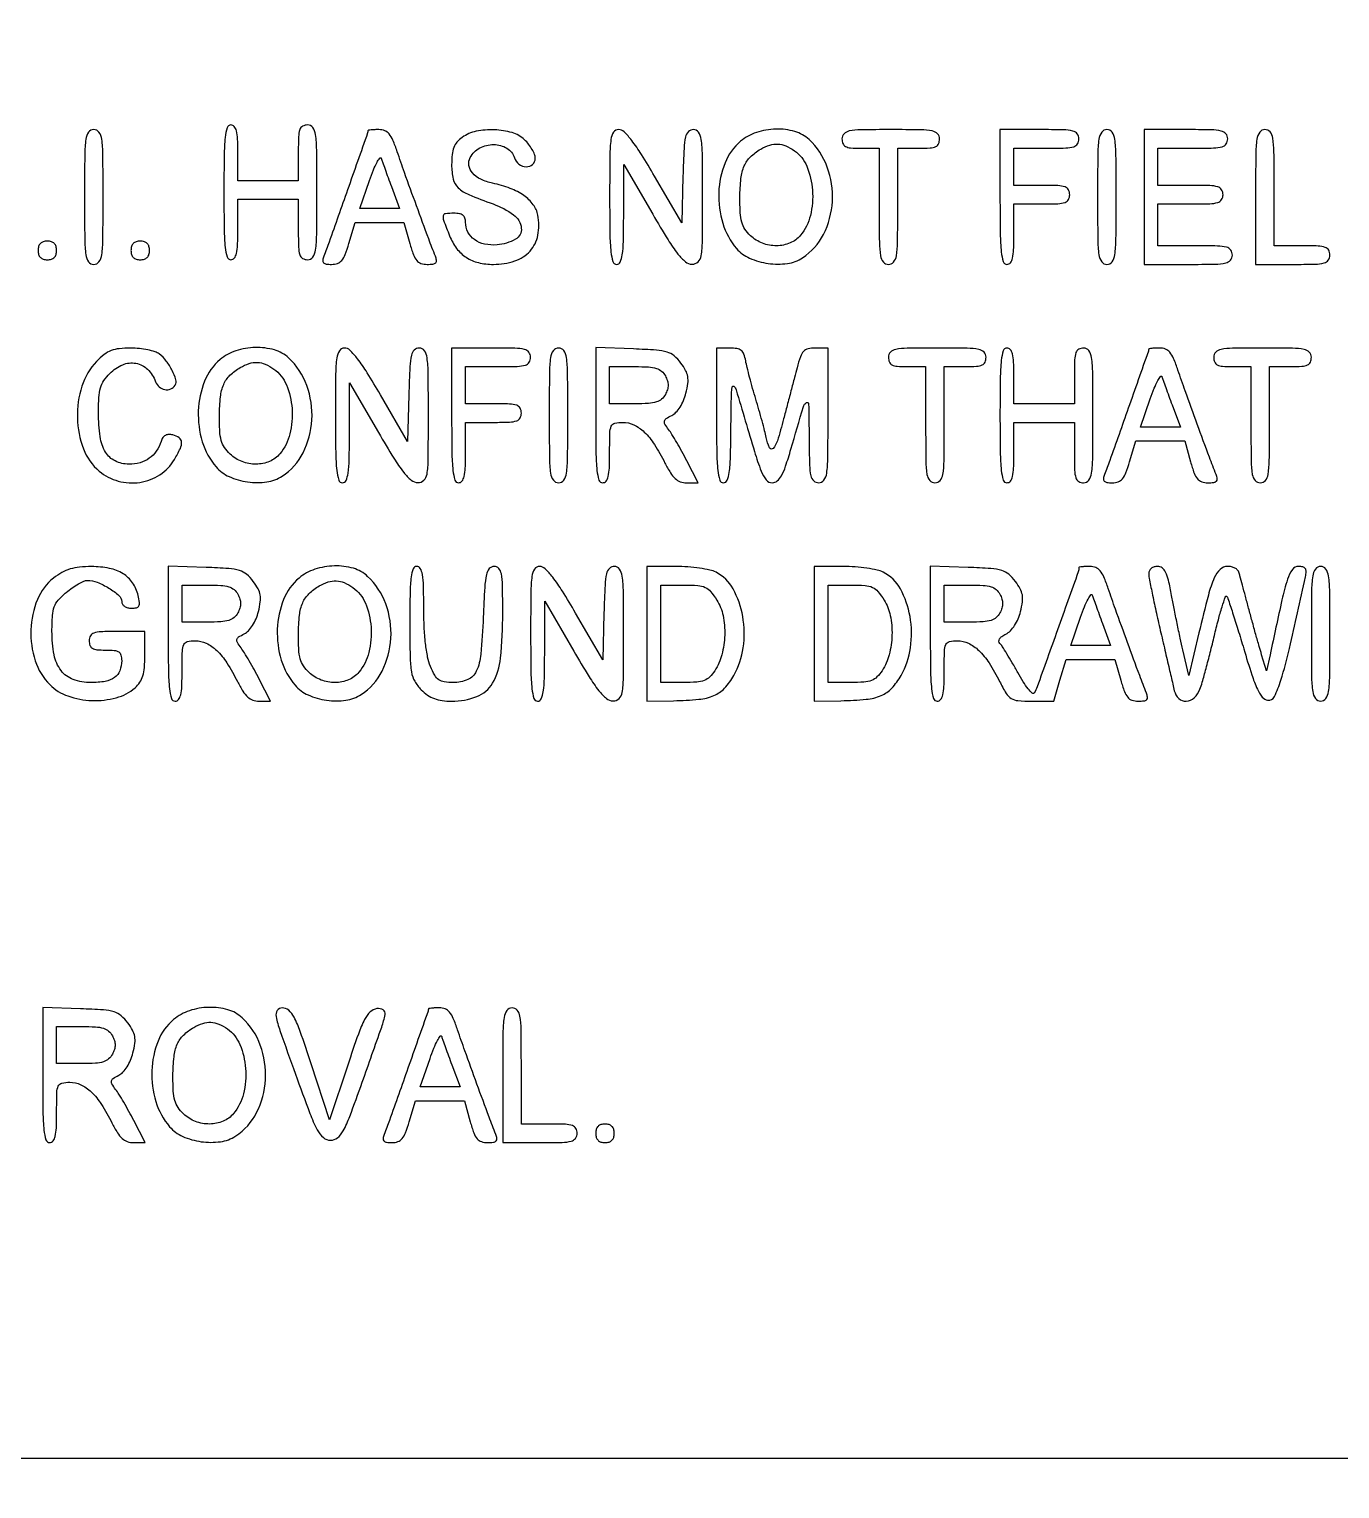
# Model space of a CAD drawing. Extents: x 0 to 1066, y 0 to 761.
# Drawn here: x 914.62 to 938.48, y 228.46 to 255.04 of the extents above; entities that cross this region are included whole.
import ezdxf

# ---------------------------------------------------------------- set-up
doc = ezdxf.new("R2010")
doc.units = 0
doc.header["$MEASUREMENT"] = 0

msp = doc.modelspace()

# ---------------------------------------------------------------- linework, layer by layer
for points in [[(409.06215, 749.15415), (40.8618, 749.132981), (40.8618, 380.65769), (40.8618, 12.1824), (501.2973, 12.1824), (961.7328, 12.1824), (961.7328, 380.646631), (961.7328, 749.110861), (961.41555, 749.1633, 0.040886), (961.153339, 749.184871, 0.000002), (934.190609, 749.194398, 0.000089), (904.448031, 749.199508, 0.000054), (869.1804, 749.195529, -0.000029), (813.61687, 749.186499, -0.000004), (696.10453, 749.175037, -0.000004), (556.774728, 749.163736, -0.000004)], [(918.1638, 252.0657, 0.003213), (918.168128, 251.392179, 0.022561), (918.187138, 251.0646, 0.049302), (918.223053, 250.888877, 0.328801), (918.2907, 250.839, 0.232029), (918.352437, 250.86928, 0.108427), (918.391569, 250.9518, 0.047315), (918.412301, 251.107657, 0.00942), (918.4176, 251.3889), (918.4176, 251.9388), (918.9675, 251.9388), (919.5174, 251.9388), (919.5174, 251.3889, 0.007414), (919.522171, 251.06712, 0.067313), (919.545058, 250.928887, 0.186514), (919.596413, 250.863704, 0.134481), (919.6866, 250.839, 0.240299), (919.780922, 250.887109, 0.123223), (919.831733, 251.013487, 0.031956), (919.852211, 251.292838, 0.002322), (919.8558, 252.0657, 0.002322), (919.852211, 252.838562, 0.031956), (919.831733, 253.117912, 0.123223), (919.780922, 253.244291, 0.240299), (919.6866, 253.2924, 0.12648), (919.596868, 253.269332, 0.188641), (919.5456, 253.2078, 0.072107), (919.522367, 253.078498, 0.008455), (919.5174, 252.7848), (919.5174, 252.2772), (918.9675, 252.2772), (918.4176, 252.2772), (918.4176, 252.7848, 0.010614), (918.412147, 253.041641, 0.050675), (918.391163, 253.18665, 0.113455), (918.351868, 253.26383, 0.222027), (918.2907, 253.2924, 0.328801), (918.223053, 253.242523, 0.049302), (918.187138, 253.0668, 0.022561), (918.168128, 252.739221, 0.003213)], [(915.6258, 251.9811, 0.002322), (915.629389, 251.208238, 0.031956), (915.649867, 250.928887, 0.123223), (915.700678, 250.802509, 0.240299), (915.795, 250.7544, 0.240299), (915.889322, 250.802509, 0.123223), (915.940133, 250.928887, 0.031956), (915.960611, 251.208238, 0.002322), (915.9642, 251.9811, 0.002322), (915.960611, 252.753962, 0.031956), (915.940133, 253.033312, 0.123223), (915.889322, 253.159691, 0.240299), (915.795, 253.2078, 0.240299), (915.700678, 253.159691, 0.123223), (915.649867, 253.033312, 0.031956), (915.629389, 252.753962, 0.002322)], [(920.786395, 253.18665, -0.084799), (920.779891, 253.148634, -0.000052), (920.41392, 252.109862, -0.000388), (920.078376, 251.160128, -0.009822), (919.981375, 250.90245, 0.060048), (919.961783, 250.828719, 0.230938), (919.976032, 250.784862, 0.170663), (920.024125, 250.760754, 0.031659), (920.124379, 250.7544, 0.086283), (920.232494, 250.773197, 0.134827), (920.309323, 250.827159, 0.082591), (920.371396, 250.93417, 0.018432), (920.438868, 251.1351), (920.551276, 251.5158), (920.996243, 251.5158), (921.441211, 251.5158), (921.5478, 251.1351, 0.017944), (921.613185, 250.93019, 0.087286), (921.673412, 250.824731, 0.141822), (921.750634, 250.772352, 0.078722), (921.863946, 250.7544, 0.029308), (921.969092, 250.760568, 0.166988), (922.018822, 250.784476, 0.236769), (922.033664, 250.828266, 0.061225), (922.01389, 250.90245, -0.006965), (921.891601, 251.218806, -0.001209), (921.670345, 251.82024, -0.001323), (921.450617, 252.426987, -0.005089), (921.318852, 252.80595, 0.017403), (921.240081, 253.0157, 0.074917), (921.171322, 253.129475, 0.125362), (921.091616, 253.187372, 0.094981), (920.985049, 253.2078, 0.00999), (920.908884, 253.206278, 0.016528), (920.844752, 253.201587, 0.010464), (920.793648, 253.195062, 0.371455)], [(922.49955, 253.066144, 0.064007), (922.406752, 252.981932, 0.085808), (922.348951, 252.884365, 0.066535), (922.318434, 252.754474, 0.024477), (922.3092, 252.565958, 0.055339), (922.337837, 252.308012, 0.149321), (922.428073, 252.149524, 0.090969), (922.621844, 252.023862, 0.013145), (923.063297, 251.853857, -0.070637), (923.437795, 251.657769, -0.215768), (923.577551, 251.415024, -0.299828), (923.469796, 251.210664, -0.104684), (923.136004, 251.10947, -0.073735), (922.909538, 251.123405, -0.104161), (922.725247, 251.204873, -0.119079), (922.605923, 251.343712, -0.118782), (922.563, 251.521843, 0.082235), (922.550546, 251.597052, 0.147435), (922.514433, 251.647534, 0.119852), (922.450224, 251.676094, 0.045016), (922.3515, 251.685, 0.028442), (922.197093, 251.67621, 0.327023), (922.154992, 251.637313, 0.139119), (922.161629, 251.558142, 0.005125), (922.271489, 251.275201, 0.065244), (922.400277, 251.045452, 0.088006), (922.573642, 250.882638, 0.085852), (922.79594, 250.786765, 0.059042), (923.069073, 250.7544, 0.079385), (923.458277, 250.816586, 0.130563), (923.736088, 250.997224, 0.137881), (923.878228, 251.283702, 0.093265), (923.878428, 251.650447, 0.114024), (923.794895, 251.841328, 0.079467), (923.62587, 252.006086, 0.063948), (923.376522, 252.1379, 0.038754), (923.055366, 252.230634, -0.060203), (922.838687, 252.303377, -0.103319), (922.687606, 252.418245, -0.141227), (922.623242, 252.557035, -0.162669), (922.647678, 252.700346, -0.149104), (922.821437, 252.873403, -0.123853), (923.075831, 252.935898, -0.133716), (923.315153, 252.8693, -0.183571), (923.452673, 252.695872, 0.153609), (923.534587, 252.579212, 0.157876), (923.667616, 252.532061, 0.194842), (923.783596, 252.575372, 0.210147), (923.832, 252.685453, 0.093821), (923.818333, 252.757646, 0.037607), (923.774483, 252.84857, 0.035541), (923.711123, 252.942063, 0.037508), (923.636197, 253.023853, 0.118482), (923.41047, 253.152594, 0.061394), (923.088123, 253.204556, 0.060569), (922.755956, 253.176654, 0.10142)], [(925.1856, 251.9811, 0.003213), (925.189928, 251.307579, 0.022561), (925.208938, 250.98, 0.049302), (925.244853, 250.804277, 0.328801), (925.3125, 250.7544, 0.295501), (925.377872, 250.796731, 0.070336), (925.415606, 250.927431, 0.029944), (925.43564, 251.174994, 0.004715), (925.441237, 251.66385), (925.443074, 252.5733), (925.969987, 251.667157, 0.006242), (926.249361, 251.200224, 0.029041), (926.429082, 250.942937, 0.052989), (926.566326, 250.802438, 0.170079), (926.68725, 250.757707, 0.199339), (926.795531, 250.800473, 0.163117), (926.853225, 250.911906, 0.036571), (926.874304, 251.170781, 0.002034), (926.8776, 251.9811, 0.002367), (926.873969, 252.748272, 0.031318), (926.853584, 253.030583, 0.117824), (926.803777, 253.159277, 0.246563), (926.71136, 253.2078, 0.195513), (926.620555, 253.170882, 0.145553), (926.567252, 253.075456, 0.043894), (926.539739, 252.869193, 0.004128), (926.52101, 252.357918), (926.4969, 251.508036), (926.003717, 252.357918, 0.007787), (925.763638, 252.757183, 0.025041), (925.586801, 253.01181, 0.035073), (925.448947, 253.166718, 0.195814), (925.348067, 253.2078, 0.254619), (925.258061, 253.158788, 0.110911), (925.209551, 253.026958, 0.030502), (925.189287, 252.740786, 0.002427)], [(927.569203, 252.995773, 0.123885), (927.286012, 252.603077, 0.085485), (927.172437, 252.064157, 0.082885), (927.244908, 251.502136, 0.104562), (927.496639, 251.043526, 0.111799), (927.734609, 250.867175, 0.06908), (928.071008, 250.771481, 0.069045), (928.420965, 250.771015, 0.111332), (928.698882, 250.875081, 0.131426), (929.079639, 251.30106, 0.103697), (929.240054, 251.900711, 0.101152), (929.14739, 252.527053, 0.118621), (928.816771, 253.026619, 0.118666), (928.557035, 253.173201, 0.075716), (928.211356, 253.217138, 0.073305), (927.856341, 253.155807, 0.095814)], [(929.4156, 253.0386, 0.094959), (929.432163, 252.952174, 0.184152), (929.47905, 252.901125, 0.098846), (929.572039, 252.87573, 0.017388), (929.754, 252.8694), (930.0924, 252.8694), (930.0924, 251.8119, 0.002827), (930.096131, 251.151941, 0.036854), (930.116934, 250.907737, 0.138781), (930.168194, 250.797268, 0.218517), (930.2616, 250.7544, 0.218517), (930.355006, 250.797268, 0.138781), (930.406266, 250.907737, 0.036854), (930.427069, 251.151941, 0.002827), (930.4308, 251.8119), (930.4308, 252.8694), (930.8115, 252.8694, 0.013964), (931.021258, 252.875259, 0.090841), (931.123463, 252.89995, 0.188085), (931.174034, 252.950995, 0.102588), (931.1922, 253.0386, 0.193568), (931.155002, 253.131085, 0.15568), (931.060013, 253.182621, 0.043488), (930.851005, 253.203867, 0.003595), (930.3039, 253.2078, 0.003595), (929.756795, 253.203867, 0.043488), (929.547788, 253.182621, 0.15568), (929.452798, 253.131085, 0.193568)], [(932.292, 251.9811, 0.003213), (932.296328, 251.307579, 0.022561), (932.315338, 250.98, 0.049302), (932.351253, 250.804277, 0.328801), (932.4189, 250.7544, 0.232029), (932.480637, 250.78468, 0.108427), (932.519769, 250.8672, 0.047315), (932.540501, 251.023057, 0.00942), (932.5458, 251.3043), (932.5458, 251.8542), (933.0534, 251.8542, 0.008455), (933.347098, 251.859167, 0.072107), (933.4764, 251.8824, 0.188641), (933.537932, 251.933668, 0.12648), (933.561, 252.0234, 0.12648), (933.537932, 252.113132, 0.188641), (933.4764, 252.1644, 0.072107), (933.347098, 252.187633, 0.008455), (933.0534, 252.1926), (932.5458, 252.1926), (932.5458, 252.531), (932.5458, 252.8694), (933.138, 252.8694, 0.006583), (933.487892, 252.874007, 0.063075), (933.635025, 252.896593, 0.183695), (933.70387, 252.948026, 0.142406), (933.7302, 253.0386, 0.165398), (933.699083, 253.130095, 0.1727), (933.619163, 253.181674, 0.052938), (933.445445, 253.203557, 0.004884), (933.0111, 253.2078), (932.292, 253.2078)], [(934.0686, 251.9811, 0.002322), (934.072189, 251.208238, 0.031956), (934.092667, 250.928887, 0.123223), (934.143478, 250.802509, 0.240299), (934.2378, 250.7544, 0.240299), (934.332122, 250.802509, 0.123223), (934.382933, 250.928887, 0.031956), (934.403411, 251.208238, 0.002322), (934.407, 251.9811, 0.002322), (934.403411, 252.753962, 0.031956), (934.382933, 253.033312, 0.123223), (934.332122, 253.159691, 0.240299), (934.2378, 253.2078, 0.240299), (934.143478, 253.159691, 0.123223), (934.092667, 253.033312, 0.031956), (934.072189, 252.753962, 0.002322)], [(934.9146, 251.9811), (934.9146, 250.7544), (935.7183, 250.7544, 0.004147), (936.209009, 250.75847, 0.047763), (936.400388, 250.780003, 0.16431), (936.487794, 250.831593, 0.179874), (936.522, 250.9236, 0.157888), (936.49246, 251.014816, 0.176663), (936.41625, 251.066362, 0.055952), (936.251378, 251.088453, 0.005351), (935.8452, 251.0928), (935.1684, 251.0928), (935.1684, 251.4735), (935.1684, 251.8542), (935.7606, 251.8542, 0.006583), (936.110492, 251.858807, 0.063075), (936.257625, 251.881393, 0.183695), (936.32647, 251.932826, 0.142406), (936.3528, 252.0234, 0.142406), (936.32647, 252.113974, 0.183695), (936.257625, 252.165407, 0.063075), (936.110492, 252.187993, 0.006583), (935.7606, 252.1926), (935.1684, 252.1926), (935.1684, 252.531), (935.1684, 252.8694), (935.8029, 252.8694, 0.005909), (936.180926, 252.873867, 0.059311), (936.336938, 252.89619, 0.180365), (936.409456, 252.947688, 0.150217), (936.4374, 253.0386, 0.17273), (936.404727, 253.130357, 0.168559), (936.321075, 253.18195, 0.050222), (936.138522, 253.203649, 0.004487), (935.676, 253.2078), (934.9146, 253.2078)], [(936.945, 251.9811), (936.945, 250.7544), (937.6218, 250.7544, 0.005351), (938.027978, 250.758747, 0.055952), (938.19285, 250.780837, 0.176663), (938.26906, 250.832384, 0.157888), (938.2986, 250.9236, 0.12648), (938.275532, 251.013332, 0.188641), (938.214, 251.0646, 0.072107), (938.084698, 251.087833, 0.008455), (937.791, 251.0928), (937.2834, 251.0928), (937.2834, 252.1503, 0.002827), (937.279669, 252.810259, 0.036854), (937.258866, 253.054463, 0.138781), (937.207606, 253.164932, 0.218517), (937.1142, 253.2078, 0.240299), (937.019878, 253.159691, 0.123223), (936.969067, 253.033312, 0.031956), (936.948589, 252.753962, 0.002322)], [(928.548297, 252.824039, -0.143223), (928.775998, 252.539723, -0.079931), (928.87846, 252.104553, -0.077332), (928.840265, 251.643418, -0.11509), (928.658996, 251.28315, -0.119537), (928.470584, 251.143595, -0.098447), (928.224927, 251.092952, -0.09388), (927.968477, 251.139662, -0.097006), (927.750203, 251.276747, -0.056872), (927.649283, 251.39584, -0.080028), (927.591387, 251.522196, -0.054705), (927.563563, 251.693924, -0.014142), (927.557091, 251.974697, -0.025001), (927.576155, 252.319555, -0.075567), (927.635582, 252.546538, -0.098225), (927.749037, 252.711405, -0.062967), (927.9351, 252.851819, -0.051006), (928.099866, 252.925158, -0.090781), (928.246514, 252.945195, -0.090761), (928.390771, 252.911981, -0.050966)], [(921.212555, 252.17145), (921.362344, 251.7696), (921.000038, 251.7696), (920.637732, 251.7696), (920.815543, 252.284018, -0.011999), (920.886293, 252.473824, -0.026422), (920.951317, 252.614259, -0.047278), (921.001634, 252.690901, -0.601846), (921.02806, 252.685868, 0.009837), (921.049896, 252.619695, 0.001488), (921.096571, 252.488323, 0.001668), (921.152662, 252.333556, 0.001442)], [(914.7798, 251.0082, 0.072254), (914.790531, 250.934331, 0.124864), (914.8221, 250.8813, 0.124864), (914.875131, 250.849731, 0.072254), (914.949, 250.839, 0.072254), (915.022869, 250.849731, 0.124864), (915.0759, 250.8813, 0.124864), (915.107469, 250.934331, 0.072254), (915.1182, 251.0082, 0.072254), (915.107469, 251.082069, 0.124864), (915.0759, 251.1351, 0.124864), (915.022869, 251.166669, 0.072254), (914.949, 251.1774, 0.072254), (914.875131, 251.166669, 0.124864), (914.8221, 251.1351, 0.124864), (914.790531, 251.082069, 0.072254)], [(916.4718, 251.0082, 0.072254), (916.482531, 250.934331, 0.124864), (916.5141, 250.8813, 0.124864), (916.567131, 250.849731, 0.072254), (916.641, 250.839, 0.072254), (916.714869, 250.849731, 0.124864), (916.7679, 250.8813, 0.124864), (916.799469, 250.934331, 0.072254), (916.8102, 251.0082, 0.072254), (916.799469, 251.082069, 0.124864), (916.7679, 251.1351, 0.124864), (916.714869, 251.166669, 0.072254), (916.641, 251.1774, 0.072254), (916.567131, 251.166669, 0.124864), (916.5141, 251.1351, 0.124864), (916.482531, 251.082069, 0.072254)], [(915.846229, 248.98712, 0.114205), (915.578361, 248.53674, 0.083506), (915.495434, 247.958764, 0.085163), (915.605964, 247.396294, 0.127519), (915.894403, 246.990227, 0.108551), (916.240266, 246.808735, 0.105254), (916.634405, 246.786143, 0.106878), (916.998822, 246.925573, 0.11522), (917.261518, 247.200312, 0.021165), (917.370199, 247.403461, 0.127063), (917.393365, 247.520049, 0.232712), (917.350627, 247.595758, 0.086167), (917.236143, 247.647943, 0.067058), (917.159289, 247.657355, 0.120753), (917.098162, 247.641591, 0.12276), (917.051909, 247.599609, 0.07065), (917.019101, 247.531411, -0.072622), (916.932976, 247.354171, -0.089596), (916.804495, 247.223259, -0.08774), (916.636031, 247.143738, -0.066597), (916.433187, 247.1166, -0.114856), (916.183075, 247.174822, -0.145297), (916.009522, 247.335208, -0.099183), (915.909915, 247.618134, -0.035212), (915.8796, 248.048069, -0.014703), (915.887929, 248.331243, -0.055361), (915.917825, 248.506021, -0.07729), (915.979279, 248.638512, -0.049247), (916.087255, 248.770145, -0.096703), (916.320825, 248.927412, -0.146157), (916.562827, 248.954024, -0.15206), (916.773032, 248.84391, -0.107279), (916.918538, 248.61825, 0.127947), (916.984811, 248.524126, 0.131147), (917.08796, 248.475314, 0.142401), (917.195276, 248.486266, 0.159485), (917.274419, 248.553052, 0.211029), (917.288563, 248.655173, 0.047286), (917.223019, 248.822749, 0.046742), (917.114902, 248.99491, 0.065556), (916.986731, 249.123159, 0.088545), (916.909629, 249.163119, 0.025252), (916.778536, 249.196736, 0.02458), (916.624106, 249.220294, 0.023821), (916.466478, 249.228909, 0.026305), (916.25643, 249.219319, 0.068477), (916.109586, 249.184166, 0.074054), (915.984448, 249.112592, 0.034872)], [(918.094003, 249.019573, 0.123885), (917.810812, 248.626877, 0.085485), (917.697237, 248.087957, 0.082885), (917.769708, 247.525936, 0.104562), (918.021439, 247.067326, 0.111799), (918.259409, 246.890975, 0.06908), (918.595808, 246.795281, 0.069045), (918.945765, 246.794815, 0.111332), (919.223682, 246.898881, 0.131426), (919.604439, 247.32486, 0.103697), (919.764854, 247.924511, 0.101152), (919.67219, 248.550853, 0.118621), (919.341571, 249.050419, 0.118666), (919.081835, 249.197001, 0.075716), (918.736156, 249.240938, 0.073305), (918.381141, 249.179607, 0.095814)], [(920.1942, 248.0049, 0.003213), (920.198528, 247.331379, 0.022561), (920.217538, 247.0038, 0.049302), (920.253453, 246.828077, 0.328801), (920.3211, 246.7782, 0.295501), (920.386472, 246.820531, 0.070336), (920.424206, 246.951231, 0.029944), (920.44424, 247.198794, 0.004715), (920.449837, 247.68765), (920.451674, 248.5971), (920.978587, 247.690957, 0.006242), (921.257961, 247.224024, 0.029041), (921.437682, 246.966737, 0.052989), (921.574926, 246.826238, 0.170079), (921.69585, 246.781507, 0.199339), (921.804131, 246.824273, 0.163117), (921.861825, 246.935706, 0.036571), (921.882904, 247.194581, 0.002034), (921.8862, 248.0049, 0.002367), (921.882569, 248.772072, 0.031318), (921.862184, 249.054383, 0.117824), (921.812377, 249.183077, 0.246563), (921.71996, 249.2316, 0.195513), (921.629155, 249.194682, 0.145553), (921.575852, 249.099256, 0.043894), (921.548339, 248.892993, 0.004128), (921.52961, 248.381718), (921.5055, 247.531836), (921.012317, 248.381718, 0.007787), (920.772238, 248.780983, 0.025041), (920.595401, 249.03561, 0.035073), (920.457547, 249.190518, 0.195814), (920.356667, 249.2316, 0.254619), (920.266661, 249.182588, 0.110911), (920.218151, 249.050758, 0.030502), (920.197887, 248.764586, 0.002427)], [(922.3092, 248.0049, 0.003213), (922.313528, 247.331379, 0.022561), (922.332538, 247.0038, 0.049302), (922.368453, 246.828077, 0.328801), (922.4361, 246.7782, 0.232029), (922.497837, 246.80848, 0.108427), (922.536969, 246.891, 0.047315), (922.557701, 247.046857, 0.00942), (922.563, 247.3281), (922.563, 247.878), (923.0706, 247.878, 0.008455), (923.364298, 247.882967, 0.072107), (923.4936, 247.9062, 0.188641), (923.555132, 247.957468, 0.12648), (923.5782, 248.0472, 0.12648), (923.555132, 248.136932, 0.188641), (923.4936, 248.1882, 0.072107), (923.364298, 248.211433, 0.008455), (923.0706, 248.2164), (922.563, 248.2164), (922.563, 248.5548), (922.563, 248.8932), (923.1552, 248.8932, 0.006583), (923.505092, 248.897807, 0.063075), (923.652225, 248.920393, 0.183695), (923.72107, 248.971826, 0.142406), (923.7474, 249.0624, 0.165398), (923.716283, 249.153895, 0.1727), (923.636363, 249.205474, 0.052938), (923.462645, 249.227357, 0.004884), (923.0283, 249.2316), (922.3092, 249.2316)], [(924.0858, 248.0049, 0.002322), (924.089389, 247.232038, 0.031956), (924.109867, 246.952687, 0.123223), (924.160678, 246.826309, 0.240299), (924.255, 246.7782, 0.240299), (924.349322, 246.826309, 0.123223), (924.400133, 246.952687, 0.031956), (924.420611, 247.232038, 0.002322), (924.4242, 248.0049, 0.002322), (924.420611, 248.777762, 0.031956), (924.400133, 249.057112, 0.123223), (924.349322, 249.183491, 0.240299), (924.255, 249.2316, 0.240299), (924.160678, 249.183491, 0.123223), (924.109867, 249.057112, 0.031956), (924.089389, 248.777762, 0.002322)], [(924.9318, 248.008321, 0.003202), (924.936126, 247.332813, 0.022501), (924.955132, 247.00437, 0.049121), (924.99103, 246.828147, 0.329081), (925.0587, 246.7782, 0.232029), (925.120437, 246.80848, 0.108427), (925.159569, 246.891, 0.047315), (925.180301, 247.046857, 0.00942), (925.1856, 247.3281, -0.00595), (925.189907, 247.690065, -0.096871), (925.215944, 247.808198, -0.238613), (925.28061, 247.861815, -0.056005), (925.424653, 247.878, -0.111153), (925.626105, 247.832656, -0.081177), (925.81542, 247.701801, -0.058854), (926.00111, 247.475171, -0.025924), (926.192972, 247.13775, 0.021841), (926.292716, 246.958953, 0.069009), (926.37987, 246.853427, 0.100305), (926.472378, 246.797632, 0.085906), (926.584645, 246.7782), (926.79585, 246.7782), (926.589673, 247.18005, 0.006834), (926.501606, 247.346072, 0.006481), (926.407498, 247.512612, 0.006451), (926.320451, 247.65776, 0.022591), (926.259027, 247.747875, -0.02569), (926.192448, 247.846864, -0.192002), (926.183529, 247.901664, -0.198014), (926.214863, 247.94659, -0.027525), (926.315728, 248.003775, 0.089041), (926.393681, 248.061614, 0.046566), (926.468198, 248.157276, 0.042448), (926.531434, 248.277602, 0.038847), (926.575664, 248.410463, 0.026721), (926.609634, 248.586822, 0.076578), (926.607642, 248.711241, 0.082928), (926.568616, 248.823584, 0.035157), (926.482272, 248.958262, 0.057331), (926.359702, 249.08854, 0.10358), (926.231317, 249.157832, 0.055706), (926.036185, 249.192774, 0.007564), (925.620958, 249.213871), (924.9318, 249.238443)], [(927.1314, 248.0049, 0.003213), (927.135728, 247.331379, 0.022561), (927.154738, 247.0038, 0.049302), (927.190653, 246.828077, 0.328801), (927.2583, 246.7782, 0.305395), (927.324534, 246.822816, 0.062503), (927.362802, 246.966464, 0.027449), (927.38461, 247.23636, 0.004264), (927.393837, 247.77225, -0.002416), (927.401185, 248.315722, -0.029471), (927.417246, 248.523143, -0.603012), (927.449012, 248.534714, -0.138127), (927.489491, 248.4702, 0.001112), (927.823007, 247.344584, 0.020238), (927.944604, 246.990451, 0.077221), (928.036819, 246.831377, 0.226588), (928.148137, 246.7782, 0.178321), (928.236345, 246.810692, 0.090477), (928.312167, 246.903602, 0.045479), (928.388822, 247.07848, 0.010027), (928.486409, 247.39155, -0.001209), (928.712705, 248.165315, -0.180504), (928.767526, 248.238317, -0.586533), (928.808568, 248.216353, -0.002598), (928.816721, 247.60305, 0.004063), (928.824882, 247.10001, 0.046466), (928.848047, 246.903291, 0.159576), (928.900338, 246.813336, 0.183972), (928.9926, 246.7782, 0.240299), (929.086922, 246.826309, 0.123223), (929.137733, 246.952687, 0.031956), (929.158211, 247.232038, 0.002322), (929.1618, 248.0049), (929.1618, 249.2316), (928.927235, 249.2316, 0.057703), (928.797147, 249.216537, 0.150789), (928.716817, 249.169484, 0.102355), (928.658877, 249.072296, 0.018959), (928.59788, 248.87205, 0.000085), (928.551137, 248.694626, 0.000034), (928.48685, 248.450372, 0.000033), (928.417416, 248.18642, 0.000041), (928.353014, 247.94145, -0.009374), (928.239579, 247.540552, -0.115475), (928.160591, 247.404001, -0.538762), (928.093654, 247.415623, -0.053672), (928.034997, 247.60305, 0.012912), (928.007867, 247.723309, 0.003926), (927.960647, 247.904041, 0.003928), (927.904536, 248.105794, 0.004276), (927.846778, 248.301, -0.00492), (927.789294, 248.496206, -0.004529), (927.734002, 248.697959, -0.004526), (927.687971, 248.878701, -0.014927), (927.662281, 248.99895, 0.043617), (927.629378, 249.118863, 0.134321), (927.580798, 249.186621, 0.130778), (927.503629, 249.221234, 0.040414), (927.375598, 249.2316), (927.1314, 249.2316)], [(930.2616, 249.0624, 0.094959), (930.278163, 248.975974, 0.184152), (930.32505, 248.924925, 0.098846), (930.418039, 248.89953, 0.017388), (930.6, 248.8932), (930.9384, 248.8932), (930.9384, 247.8357, 0.002827), (930.942131, 247.175741, 0.036854), (930.962934, 246.931537, 0.138781), (931.014194, 246.821068, 0.218517), (931.1076, 246.7782, 0.218517), (931.201006, 246.821068, 0.138781), (931.252266, 246.931537, 0.036854), (931.273069, 247.175741, 0.002827), (931.2768, 247.8357), (931.2768, 248.8932), (931.6575, 248.8932, 0.013964), (931.867258, 248.899059, 0.090841), (931.969463, 248.92375, 0.188085), (932.020034, 248.974795, 0.102588), (932.0382, 249.0624, 0.193568), (932.001002, 249.154885, 0.15568), (931.906013, 249.206421, 0.043488), (931.697005, 249.227667, 0.003595), (931.1499, 249.2316, 0.003595), (930.602795, 249.227667, 0.043488), (930.393788, 249.206421, 0.15568), (930.298798, 249.154885, 0.193568)], [(932.292, 248.0049, 0.003213), (932.296328, 247.331379, 0.022561), (932.315338, 247.0038, 0.049302), (932.351253, 246.828077, 0.328801), (932.4189, 246.7782, 0.232029), (932.480637, 246.80848, 0.108427), (932.519769, 246.891, 0.047315), (932.540501, 247.046857, 0.00942), (932.5458, 247.3281), (932.5458, 247.878), (933.0957, 247.878), (933.6456, 247.878), (933.6456, 247.3281, 0.007414), (933.650371, 247.00632, 0.067313), (933.673258, 246.868088, 0.186514), (933.724613, 246.802904, 0.134481), (933.8148, 246.7782, 0.240299), (933.909122, 246.826309, 0.123223), (933.959933, 246.952687, 0.031956), (933.980411, 247.232038, 0.002322), (933.984, 248.0049, 0.002322), (933.980411, 248.777762, 0.031956), (933.959933, 249.057112, 0.123223), (933.909122, 249.183491, 0.240299), (933.8148, 249.2316, 0.12648), (933.725068, 249.208532, 0.188641), (933.6738, 249.147, 0.072107), (933.650567, 249.017698, 0.008455), (933.6456, 248.724), (933.6456, 248.2164), (933.0957, 248.2164), (932.5458, 248.2164), (932.5458, 248.724, 0.010614), (932.540347, 248.980841, 0.050675), (932.519363, 249.12585, 0.113455), (932.480068, 249.20303, 0.222027), (932.4189, 249.2316, 0.328801), (932.351253, 249.181723, 0.049302), (932.315338, 249.006, 0.022561), (932.296328, 248.678421, 0.003213)], [(934.999195, 249.21045, -0.084799), (934.992691, 249.172434, -0.000052), (934.62672, 248.133662, -0.000388), (934.291176, 247.183928, -0.009822), (934.194175, 246.92625, 0.060048), (934.174583, 246.852519, 0.230938), (934.188832, 246.808662, 0.170663), (934.236925, 246.784554, 0.031659), (934.337179, 246.7782, 0.086283), (934.445294, 246.796997, 0.134827), (934.522123, 246.850959, 0.082591), (934.584196, 246.95797, 0.018432), (934.651668, 247.1589), (934.764076, 247.5396), (935.209043, 247.5396), (935.654011, 247.5396), (935.7606, 247.1589, 0.017944), (935.825985, 246.95399, 0.087286), (935.886212, 246.848531, 0.141822), (935.963434, 246.796152, 0.078722), (936.076746, 246.7782, 0.029308), (936.181892, 246.784368, 0.166988), (936.231622, 246.808276, 0.236769), (936.246464, 246.852066, 0.061225), (936.22669, 246.92625, -0.006965), (936.104401, 247.242606, -0.001209), (935.883145, 247.84404, -0.001323), (935.663417, 248.450787, -0.005089), (935.531652, 248.82975, 0.017403), (935.452881, 249.0395, 0.074917), (935.384122, 249.153275, 0.125362), (935.304416, 249.211172, 0.094981), (935.197849, 249.2316, 0.00999), (935.121684, 249.230078, 0.016528), (935.057552, 249.225387, 0.010464), (935.006448, 249.218862, 0.371455)], [(936.1836, 249.0624, 0.094959), (936.200163, 248.975974, 0.184152), (936.24705, 248.924925, 0.098846), (936.340039, 248.89953, 0.017388), (936.522, 248.8932), (936.8604, 248.8932), (936.8604, 247.8357, 0.002827), (936.864131, 247.175741, 0.036854), (936.884934, 246.931537, 0.138781), (936.936194, 246.821068, 0.218517), (937.0296, 246.7782, 0.218517), (937.123006, 246.821068, 0.138781), (937.174266, 246.931537, 0.036854), (937.195069, 247.175741, 0.002827), (937.1988, 247.8357), (937.1988, 248.8932), (937.5795, 248.8932, 0.013964), (937.789258, 248.899059, 0.090841), (937.891463, 248.92375, 0.188085), (937.942034, 248.974795, 0.102588), (937.9602, 249.0624, 0.193568), (937.923002, 249.154885, 0.15568), (937.828013, 249.206421, 0.043488), (937.619005, 249.227667, 0.003595), (937.0719, 249.2316, 0.003595), (936.524795, 249.227667, 0.043488), (936.315788, 249.206421, 0.15568), (936.220798, 249.154885, 0.193568)], [(919.073097, 248.847839, -0.143223), (919.300798, 248.563523, -0.079931), (919.40326, 248.128353, -0.077332), (919.365065, 247.667218, -0.11509), (919.183796, 247.30695, -0.119537), (918.995384, 247.167395, -0.098447), (918.749727, 247.116752, -0.09388), (918.493277, 247.163462, -0.097006), (918.275003, 247.300547, -0.056872), (918.174083, 247.41964, -0.080028), (918.116187, 247.545996, -0.054705), (918.088363, 247.717724, -0.014142), (918.081891, 247.998497, -0.025001), (918.100955, 248.343355, -0.075567), (918.160382, 248.570338, -0.098225), (918.273837, 248.735205, -0.062967), (918.4599, 248.875619, -0.051006), (918.624666, 248.948958, -0.090781), (918.771314, 248.968995, -0.090761), (918.915571, 248.935781, -0.050966)], [(926.2008, 248.724, -0.049536), (926.236962, 248.636626, -0.073486), (926.249053, 248.5548, -0.073486), (926.236962, 248.472974, -0.049536), (926.2008, 248.3856, -0.09537), (926.131905, 248.300675, -0.100861), (926.037666, 248.249433, -0.059921), (925.892632, 248.223448, -0.014397), (925.647923, 248.2164), (925.1856, 248.2164), (925.1856, 248.5548), (925.1856, 248.8932), (925.647923, 248.8932, -0.014397), (925.892632, 248.886152, -0.059921), (926.037666, 248.860167, -0.100861), (926.131905, 248.808925, -0.09537)], [(935.425355, 248.19525), (935.575144, 247.7934), (935.212838, 247.7934), (934.850532, 247.7934), (935.028343, 248.307818, -0.011999), (935.099093, 248.497624, -0.026422), (935.164117, 248.638059, -0.047278), (935.214434, 248.714701, -0.601846), (935.24086, 248.709668, 0.009837), (935.262696, 248.643495, 0.001488), (935.309371, 248.512123, 0.001668), (935.365462, 248.357356, 0.001442)], [(915.063328, 245.043543, 0.129246), (914.767205, 244.650897, 0.088626), (914.649013, 244.102592, 0.087215), (914.727565, 243.538933, 0.118789), (914.99436, 243.102731, 0.112618), (915.322824, 242.896294, 0.075265), (915.760935, 242.813595, 0.075304), (916.203652, 242.864285, 0.113008), (916.545523, 243.046366, 0.065979), (916.633355, 243.145589, 0.074329), (916.688072, 243.260491, 0.054743), (916.716967, 243.413484, 0.019325), (916.7256, 243.636773), (916.7256, 244.071), (916.218, 244.071, 0.008455), (915.924302, 244.066033, 0.072107), (915.795, 244.0428, 0.188641), (915.733468, 243.991532, 0.12648), (915.7104, 243.9018, 0.087745), (915.725399, 243.816992, 0.177212), (915.768563, 243.765836, 0.10769), (915.852166, 243.739553, 0.022514), (916.0065, 243.7326, -0.021714), (916.168585, 243.725558, -0.124268), (916.249265, 243.697551, -0.187079), (916.289695, 243.640864, -0.062494), (916.3026, 243.53802, -0.091498), (916.268963, 243.355747, -0.148314), (916.173174, 243.232186, -0.113347), (916.003088, 243.162047, -0.041372), (915.74192, 243.1404, -0.086758), (915.419334, 243.196799, -0.145015), (915.199123, 243.358775, -0.116882), (915.073179, 243.643949, -0.045825), (915.0336, 244.074889, -0.015089), (915.042247, 244.361368, -0.073154), (915.075495, 244.520158, -0.095003), (915.148951, 244.642179, -0.035007), (915.293891, 244.78258, -0.021479), (915.402686, 244.866417, -0.024071), (915.514326, 244.937263, -0.024321), (915.614191, 244.987828, -0.105406), (915.678792, 245.0016, -0.095864), (915.856127, 244.967284, -0.042073), (916.070696, 244.859265, -0.039621), (916.253119, 244.726347, -0.218876), (916.3026, 244.618727, 0.137225), (916.316137, 244.570332, 0.104143), (916.353996, 244.529939, 0.087371), (916.411539, 244.503135, 0.065501), (916.480971, 244.494, 0.051376), (916.573948, 244.503579, 0.224479), (916.616899, 244.536025, 0.158116), (916.62758, 244.598788, 0.023398), (916.602742, 244.72665, 0.090086), (916.500494, 244.95664, 0.105062), (916.328033, 245.121682, 0.089301), (916.07948, 245.219788, 0.048933), (915.7527, 245.252581, 0.02471), (915.533234, 245.242218, 0.049497), (915.363112, 245.208529, 0.05494), (915.214639, 245.145021, 0.038421)], [(917.1486, 244.032121, 0.003202), (917.152926, 243.356613, 0.022501), (917.171932, 243.02817, 0.049121), (917.20783, 242.851947, 0.329081), (917.2755, 242.802, 0.232029), (917.337237, 242.83228, 0.108427), (917.376369, 242.9148, 0.047315), (917.397101, 243.070657, 0.00942), (917.4024, 243.3519, -0.00595), (917.406707, 243.713865, -0.096871), (917.432744, 243.831998, -0.238613), (917.49741, 243.885615, -0.056005), (917.641453, 243.9018, -0.111153), (917.842905, 243.856456, -0.081177), (918.03222, 243.725601, -0.058854), (918.21791, 243.498971, -0.025924), (918.409772, 243.16155, 0.021841), (918.509516, 242.982753, 0.069009), (918.59667, 242.877227, 0.100305), (918.689178, 242.821432, 0.085906), (918.801445, 242.802), (919.01265, 242.802), (918.806473, 243.20385, 0.006834), (918.718406, 243.369872, 0.006481), (918.624298, 243.536412, 0.006451), (918.537251, 243.68156, 0.022591), (918.475827, 243.771675, -0.02569), (918.409248, 243.870664, -0.192002), (918.400329, 243.925464, -0.198014), (918.431663, 243.97039, -0.027525), (918.532528, 244.027575, 0.089041), (918.610481, 244.085414, 0.046566), (918.684998, 244.181076, 0.042448), (918.748234, 244.301402, 0.038847), (918.792464, 244.434263, 0.026721), (918.826434, 244.610622, 0.076578), (918.824442, 244.735041, 0.082928), (918.785416, 244.847384, 0.035157), (918.699072, 244.982062, 0.057331), (918.576502, 245.11234, 0.10358), (918.448117, 245.181632, 0.055706), (918.252985, 245.216574, 0.007564), (917.837758, 245.237671), (917.1486, 245.262243)], [(919.532203, 245.043373, 0.123885), (919.249012, 244.650677, 0.085485), (919.135437, 244.111757, 0.082885), (919.207908, 243.549736, 0.104562), (919.459639, 243.091126, 0.111799), (919.697609, 242.914775, 0.06908), (920.034008, 242.819081, 0.069045), (920.383965, 242.818615, 0.111332), (920.661882, 242.922681, 0.131426), (921.042639, 243.34866, 0.103697), (921.203054, 243.948311, 0.101152), (921.11039, 244.574653, 0.118621), (920.779771, 245.074219, 0.118666), (920.520035, 245.220801, 0.075716), (920.174356, 245.264738, 0.073305), (919.819341, 245.203407, 0.095814)], [(921.5478, 244.236355, 0.003964), (921.552825, 243.602502, 0.037977), (921.57757, 243.333631, 0.086932), (921.63749, 243.164839, 0.067817), (921.755455, 243.009655, 0.045287), (921.872629, 242.91198, 0.061733), (921.994429, 242.848405, 0.057123), (922.135302, 242.813388, 0.032389), (922.310916, 242.802, 0.091481), (922.768683, 242.88646, 0.171956), (923.051483, 243.127325, 0.107033), (923.199519, 243.58713, 0.02456), (923.2398, 244.406683, 0.004091), (923.235658, 244.912882, 0.042042), (923.214704, 245.120879, 0.139542), (923.166441, 245.217871, 0.210994), (923.081467, 245.2554, 0.224554), (922.994966, 245.214489, 0.120063), (922.942604, 245.105607, 0.038088), (922.91181, 244.875674, 0.003955), (922.885025, 244.330462, -0.011778), (922.84135, 243.65671, -0.086058), (922.758504, 243.345262, -0.186836), (922.602786, 243.194354, -0.100409), (922.336824, 243.1404, -0.036356), (922.175066, 243.152177, -0.118728), (922.076154, 243.191881, -0.110433), (922.002163, 243.274102, -0.02926), (921.924183, 243.433783, -0.051176), (921.872626, 243.604361, -0.018965), (921.834264, 243.852597, -0.016895), (921.809692, 244.15299, -0.011958), (921.8016, 244.491283, 0.005918), (921.796805, 244.896443, 0.03524), (921.776938, 245.106897, 0.084231), (921.738749, 245.217437, 0.274093), (921.6747, 245.2554, 0.308918), (921.608515, 245.210195, 0.062189), (921.571584, 245.064409, 0.026926), (921.552283, 244.789339, 0.004053)], [(923.7474, 244.0287, 0.003213), (923.751728, 243.355179, 0.022561), (923.770738, 243.0276, 0.049302), (923.806653, 242.851877, 0.328801), (923.8743, 242.802, 0.295501), (923.939672, 242.844331, 0.070336), (923.977406, 242.975031, 0.029944), (923.99744, 243.222594, 0.004715), (924.003037, 243.71145), (924.004874, 244.6209), (924.531787, 243.714757, 0.006242), (924.811161, 243.247824, 0.029041), (924.990882, 242.990537, 0.052989), (925.128126, 242.850038, 0.170079), (925.24905, 242.805307, 0.199339), (925.357331, 242.848073, 0.163117), (925.415025, 242.959506, 0.036571), (925.436104, 243.218381, 0.002034), (925.4394, 244.0287, 0.002367), (925.435769, 244.795872, 0.031318), (925.415384, 245.078183, 0.117824), (925.365577, 245.206877, 0.246563), (925.27316, 245.2554, 0.195513), (925.182355, 245.218482, 0.145553), (925.129052, 245.123056, 0.043894), (925.101539, 244.916793, 0.004128), (925.08281, 244.405518), (925.0587, 243.555636), (924.565517, 244.405518, 0.007787), (924.325438, 244.804783, 0.025041), (924.148601, 245.05941, 0.035073), (924.010747, 245.214318, 0.195814), (923.909867, 245.2554, 0.254619), (923.819861, 245.206388, 0.110911), (923.771351, 245.074558, 0.030502), (923.751087, 244.788386, 0.002427)], [(925.8624, 244.0287), (925.8624, 242.802), (926.34885, 242.810433, 0.018847), (926.81182, 242.835933, 0.076273), (927.085229, 242.904281, 0.107083), (927.276418, 243.038069, 0.057946), (927.446622, 243.270964, 0.09461), (927.617613, 243.775618, 0.077415), (927.608201, 244.346231, 0.083451), (927.432567, 244.846665, 0.148656), (927.122384, 245.148403, 0.065462), (927.01004, 245.188866, 0.01784), (926.824059, 245.222574, 0.017725), (926.608431, 245.245991, 0.017594), (926.39115, 245.254153), (925.8624, 245.2554)], [(928.908, 244.0287), (928.908, 242.802), (929.39445, 242.810433, 0.018847), (929.85742, 242.835933, 0.076273), (930.130829, 242.904281, 0.107083), (930.322018, 243.038069, 0.057946), (930.492222, 243.270964, 0.09461), (930.663213, 243.775618, 0.077415), (930.653801, 244.346231, 0.083451), (930.478167, 244.846665, 0.148656), (930.167984, 245.148403, 0.065462), (930.05564, 245.188866, 0.01784), (929.869659, 245.222574, 0.017725), (929.654031, 245.245991, 0.017594), (929.43675, 245.254153), (928.908, 245.2554)], [(931.023, 244.032121, 0.003202), (931.027326, 243.356613, 0.022501), (931.046332, 243.02817, 0.049121), (931.08223, 242.851947, 0.329081), (931.1499, 242.802, 0.232029), (931.211637, 242.83228, 0.108427), (931.250769, 242.9148, 0.047315), (931.271501, 243.070657, 0.00942), (931.2768, 243.3519, -0.00595), (931.281107, 243.713865, -0.096871), (931.307144, 243.831998, -0.238613), (931.37181, 243.885615, -0.056005), (931.515853, 243.9018, -0.111153), (931.717305, 243.856456, -0.081177), (931.90662, 243.725601, -0.058854), (932.09231, 243.498971, -0.025924), (932.284172, 243.16155, 0.019528), (932.405003, 242.94258, 0.119336), (932.495252, 242.851504, 0.1192), (932.617213, 242.811746, 0.019465), (932.86745, 242.802), (933.270261, 242.802), (933.382668, 243.1827), (933.495076, 243.5634), (933.940043, 243.5634), (934.385011, 243.5634), (934.4916, 243.1827, 0.017944), (934.556985, 242.97779, 0.087286), (934.617212, 242.872331, 0.141822), (934.694434, 242.819952, 0.078722), (934.807746, 242.802, 0.029308), (934.912892, 242.808168, 0.166988), (934.962622, 242.832076, 0.236769), (934.977464, 242.875866, 0.061225), (934.95769, 242.95005, -0.006965), (934.835401, 243.266406, -0.001209), (934.614145, 243.86784, -0.001323), (934.394417, 244.474587, -0.005089), (934.262652, 244.85355, 0.017403), (934.183881, 245.0633, 0.074917), (934.115122, 245.177075, 0.125362), (934.035416, 245.234972, 0.094981), (933.928849, 245.2554, 0.00999), (933.852684, 245.253878, 0.016528), (933.788552, 245.249187, 0.010464), (933.737448, 245.242662, 0.371455), (933.730195, 245.23425, -0.085713), (933.717056, 245.158277, -0.000205), (933.339979, 244.101262, -0.000326), (932.968515, 243.063462, -0.052347), (932.915449, 242.95332, -0.469935), (932.880171, 242.948398, -0.03714), (932.806041, 243.026935, -0.029772), (932.714637, 243.154222, -0.015705), (932.615943, 243.32196, 0.00553), (932.515432, 243.501025, 0.006942), (932.418161, 243.66462, 0.005676), (932.333307, 243.799465, 0.053145), (932.290276, 243.852764, -0.183705), (932.27286, 243.89155, -0.158456), (932.284213, 243.934991, -0.095196), (932.327479, 243.980536, -0.040132), (932.400133, 244.024187, 0.084253), (932.482083, 244.083801, 0.049314), (932.558149, 244.178786, 0.044595), (932.621856, 244.298932, 0.038698), (932.666864, 244.434263, 0.026721), (932.700834, 244.610622, 0.076578), (932.698842, 244.735041, 0.082928), (932.659816, 244.847384, 0.035157), (932.573472, 244.982062, 0.057331), (932.450902, 245.11234, 0.10358), (932.322517, 245.181632, 0.055706), (932.127385, 245.216574, 0.007564), (931.712158, 245.237671), (931.023, 245.262243)], [(934.9992, 245.127804, 0.047767), (935.007443, 245.041713, 0.002528), (935.061238, 244.770743, 0.003959), (935.129492, 244.448857, 0.00287), (935.210393, 244.091454, -0.000002), (935.2945, 243.729538, -0.000002), (935.372537, 243.393731, -0.000002), (935.438037, 243.111867, -0.000017), (935.465805, 242.99235, 0.147869), (935.547127, 242.850931, 0.205885), (935.682644, 242.801582, 0.176392), (935.828455, 242.864275, 0.11354), (935.931846, 243.018883, 0.021448), (935.974256, 243.146671, 0.003611), (936.043071, 243.395007, 0.003945), (936.119581, 243.688264, 0.003496), (936.194689, 243.994747, -0.006156), (936.26692, 244.282852, -0.010899), (936.334562, 244.518299, -0.005551), (936.395241, 244.706007, -0.556878), (936.41755, 244.71125, -0.11647), (936.44067, 244.673834, -0.001547), (936.526585, 244.413281, -0.004332), (936.622893, 244.109234, -0.00282), (936.729085, 243.756536, 0.006286), (936.875408, 243.282477, 0.030826), (936.977662, 243.021623, 0.058933), (937.067781, 242.875603, 0.190588), (937.164684, 242.819675, 0.326366), (937.287275, 242.884144, 0.039676), (937.405907, 243.184283, 0.018108), (937.560141, 243.761996, 0.002117), (937.852134, 245.06505, 0.040046), (937.865078, 245.15953, 0.15964), (937.850214, 245.215294, 0.190105), (937.807344, 245.245768, 0.060633), (937.728208, 245.2554, 0.243546), (937.615212, 245.19689, 0.075824), (937.527029, 245.020617, 0.023764), (937.425462, 244.64633, 0.001912), (937.208879, 243.648), (937.145826, 243.3519), (937.055598, 243.648, -0.004222), (937.011012, 243.798872, -0.001439), (936.948759, 244.018654, -0.00143), (936.881405, 244.261756, -0.001648), (936.818596, 244.494, 0.00027), (936.760198, 244.712317, 0.000345), (936.706137, 244.913431, 0.000267), (936.6606, 245.082013, 0.002921), (936.641866, 245.14965, 0.133791), (936.617506, 245.190101, 0.071199), (936.569612, 245.224336, 0.062684), (936.50671, 245.247528, 0.057069), (936.437961, 245.2554, 0.191396), (936.300237, 245.200676, 0.101864), (936.193333, 245.048152, 0.038771), (936.085781, 244.734973, 0.004991), (935.91475, 244.045987), (935.730406, 243.27034), (935.621633, 243.73412, -0.004337), (935.573044, 243.949687, -0.002315), (935.51652, 244.216985, -0.002304), (935.461321, 244.490477, -0.003592), (935.416545, 244.72665, 0.011053), (935.359627, 245.004179, 0.057006), (935.307663, 245.15189, 0.121799), (935.244634, 245.22755, 0.159795), (935.159715, 245.2554, 0.077986), (935.098396, 245.245777, 0.090324), (935.046351, 245.217919, 0.100781), (935.011558, 245.176466, 0.124994)], [(937.9602, 244.0287, 0.002322), (937.963789, 243.255838, 0.031956), (937.984267, 242.976487, 0.123223), (938.035078, 242.850109, 0.240299), (938.1294, 242.802, 0.240299), (938.223722, 242.850109, 0.123223), (938.274533, 242.976487, 0.031956), (938.295011, 243.255838, 0.002322), (938.2986, 244.0287, 0.002322), (938.295011, 244.801562, 0.031956), (938.274533, 245.080912, 0.123223), (938.223722, 245.207291, 0.240299), (938.1294, 245.2554, 0.240299), (938.035078, 245.207291, 0.123223), (937.984267, 245.080912, 0.031956), (937.963789, 244.801562, 0.002322)], [(918.4176, 244.7478, -0.049536), (918.453762, 244.660426, -0.073486), (918.465853, 244.5786, -0.073486), (918.453762, 244.496774, -0.049536), (918.4176, 244.4094, -0.09537), (918.348705, 244.324475, -0.100861), (918.254466, 244.273233, -0.059921), (918.109432, 244.247248, -0.014397), (917.864723, 244.2402), (917.4024, 244.2402), (917.4024, 244.5786), (917.4024, 244.917), (917.864723, 244.917, -0.014397), (918.109432, 244.909952, -0.059921), (918.254466, 244.883967, -0.100861), (918.348705, 244.832725, -0.09537)], [(920.511297, 244.871639, -0.143223), (920.738998, 244.587323, -0.079931), (920.84146, 244.152153, -0.077332), (920.803265, 243.691018, -0.11509), (920.621996, 243.33075, -0.119537), (920.433584, 243.191195, -0.098447), (920.187927, 243.140552, -0.09388), (919.931477, 243.187262, -0.097006), (919.713203, 243.324347, -0.056872), (919.612283, 243.44344, -0.080028), (919.554387, 243.569796, -0.054705), (919.526563, 243.741524, -0.014142), (919.520091, 244.022297, -0.025001), (919.539155, 244.367155, -0.075567), (919.598582, 244.594138, -0.098225), (919.712037, 244.759005, -0.062967), (919.8981, 244.899419, -0.051006), (920.062866, 244.972758, -0.090781), (920.209514, 244.992795, -0.090761), (920.353771, 244.959581, -0.050966)], [(927.137353, 244.64205, -0.090931), (927.249674, 244.360331, -0.056823), (927.279735, 244.005409, -0.056208), (927.228825, 243.647588, -0.081785), (927.10003, 243.356709, -0.053857), (927.006767, 243.243166, -0.102503), (926.907765, 243.179535, -0.073821), (926.770088, 243.148809, -0.018052), (926.53725, 243.1404), (926.1162, 243.1404), (926.1162, 244.0287), (926.1162, 244.917), (926.540443, 244.917, -0.017821), (926.790418, 244.908088, -0.090339), (926.924917, 244.873535, -0.111314), (927.024676, 244.797166, -0.033754)], [(930.182953, 244.64205, -0.090931), (930.295274, 244.360331, -0.056823), (930.325335, 244.005409, -0.056208), (930.274425, 243.647588, -0.081785), (930.14563, 243.356709, -0.053857), (930.052367, 243.243166, -0.102503), (929.953365, 243.179535, -0.073821), (929.815688, 243.148809, -0.018052), (929.58285, 243.1404), (929.1618, 243.1404), (929.1618, 244.0287), (929.1618, 244.917), (929.586043, 244.917, -0.017821), (929.836018, 244.908088, -0.090339), (929.970517, 244.873535, -0.111314), (930.070276, 244.797166, -0.033754)], [(932.292, 244.7478, -0.049536), (932.328162, 244.660426, -0.073486), (932.340253, 244.5786, -0.073486), (932.328162, 244.496774, -0.049536), (932.292, 244.4094, -0.09537), (932.223105, 244.324475, -0.100861), (932.128866, 244.273233, -0.059921), (931.983832, 244.247248, -0.014397), (931.739123, 244.2402), (931.2768, 244.2402), (931.2768, 244.5786), (931.2768, 244.917), (931.739123, 244.917, -0.014397), (931.983832, 244.909952, -0.059921), (932.128866, 244.883967, -0.100861), (932.223105, 244.832725, -0.09537)], [(934.156355, 244.21905), (934.306144, 243.8172), (933.943838, 243.8172), (933.581532, 243.8172), (933.759343, 244.331618, -0.011999), (933.830093, 244.521424, -0.026422), (933.895117, 244.661859, -0.047278), (933.945434, 244.738501, -0.601846), (933.97186, 244.733468, 0.009837), (933.993696, 244.667295, 0.001488), (934.040371, 244.535923, 0.001668), (934.096462, 244.381156, 0.001442)], [(914.8644, 235.995121, 0.003202), (914.868726, 235.319613, 0.022501), (914.887732, 234.99117, 0.049121), (914.92363, 234.814947, 0.329081), (914.9913, 234.765, 0.232029), (915.053037, 234.79528, 0.108427), (915.092169, 234.8778, 0.047315), (915.112901, 235.033657, 0.00942), (915.1182, 235.3149, -0.00595), (915.122507, 235.676865, -0.096871), (915.148544, 235.794998, -0.238613), (915.21321, 235.848615, -0.056005), (915.357253, 235.8648, -0.111153), (915.558705, 235.819456, -0.081177), (915.74802, 235.688601, -0.058854), (915.93371, 235.461971, -0.025924), (916.125572, 235.12455, 0.021841), (916.225316, 234.945753, 0.069009), (916.31247, 234.840227, 0.100305), (916.404978, 234.784432, 0.085906), (916.517245, 234.765), (916.72845, 234.765), (916.522273, 235.16685, 0.006834), (916.434206, 235.332872, 0.006481), (916.340098, 235.499412, 0.006451), (916.253051, 235.64456, 0.022591), (916.191627, 235.734675, -0.02569), (916.125048, 235.833664, -0.192002), (916.116129, 235.888464, -0.198014), (916.147463, 235.93339, -0.027525), (916.248328, 235.990575, 0.089041), (916.326281, 236.048414, 0.046566), (916.400798, 236.144076, 0.042448), (916.464034, 236.264402, 0.038847), (916.508264, 236.397263, 0.026721), (916.542234, 236.573622, 0.076578), (916.540242, 236.698041, 0.082928), (916.501216, 236.810384, 0.035157), (916.414872, 236.945062, 0.057331), (916.292302, 237.07534, 0.10358), (916.163917, 237.144632, 0.055706), (915.968785, 237.179574, 0.007564), (915.553558, 237.200671), (914.8644, 237.225243)], [(917.248003, 237.006373, 0.123885), (916.964812, 236.613677, 0.085485), (916.851237, 236.074757, 0.082885), (916.923708, 235.512736, 0.104562), (917.175439, 235.054126, 0.111799), (917.413409, 234.877775, 0.06908), (917.749808, 234.782081, 0.069045), (918.099765, 234.781615, 0.111332), (918.377682, 234.885681, 0.131426), (918.758439, 235.31166, 0.103697), (918.918854, 235.911311, 0.101152), (918.82619, 236.537653, 0.118621), (918.495571, 237.037219, 0.118666), (918.235835, 237.183801, 0.075716), (917.890156, 237.227738, 0.073305), (917.535141, 237.166407, 0.095814)], [(919.46546, 236.01285, 0.003393), (919.728669, 235.297987, 0.031784), (919.863264, 234.999105, 0.088186), (919.974321, 234.856771, 0.185146), (920.103342, 234.8073, 0.171713), (920.229448, 234.851924, 0.097838), (920.334269, 234.977508, 0.035907), (920.455175, 235.242053, 0.004013), (920.681704, 235.8648, 0.000902), (921.036012, 236.869458, 0.03521), (921.09838, 237.097596, 0.313686), (921.06194, 237.181101, 0.175088), (920.948383, 237.204682, 0.158568), (920.827543, 237.145347, 0.080982), (920.725765, 237.008142, 0.034439), (920.610942, 236.742335, 0.004852), (920.417855, 236.177166), (920.087366, 235.178232), (919.752371, 236.198316, 0.004319), (919.552681, 236.789121, 0.035828), (919.440919, 237.048955, 0.094668), (919.342392, 237.174189, 0.180786), (919.224113, 237.2184, 0.252582), (919.134696, 237.170152, 0.197186), (919.113318, 237.060057, 0.035219), (919.183613, 236.804069, 0.0019)], [(921.886195, 237.19725, -0.084799), (921.879691, 237.159234, -0.000052), (921.51372, 236.120462, -0.000388), (921.178176, 235.170728, -0.009822), (921.081175, 234.91305, 0.060048), (921.061583, 234.839319, 0.230938), (921.075832, 234.795462, 0.170663), (921.123925, 234.771354, 0.031659), (921.224179, 234.765, 0.086283), (921.332294, 234.783797, 0.134827), (921.409123, 234.837759, 0.082591), (921.471196, 234.94477, 0.018432), (921.538668, 235.1457), (921.651076, 235.5264), (922.096043, 235.5264), (922.541011, 235.5264), (922.6476, 235.1457, 0.017944), (922.712985, 234.94079, 0.087286), (922.773212, 234.835331, 0.141822), (922.850434, 234.782952, 0.078722), (922.963746, 234.765, 0.029308), (923.068892, 234.771168, 0.166988), (923.118622, 234.795076, 0.236769), (923.133464, 234.838866, 0.061225), (923.11369, 234.91305, -0.006965), (922.991401, 235.229406, -0.001209), (922.770145, 235.83084, -0.001323), (922.550417, 236.437587, -0.005089), (922.418652, 236.81655, 0.017403), (922.339881, 237.0263, 0.074917), (922.271122, 237.140075, 0.125362), (922.191416, 237.197972, 0.094981), (922.084849, 237.2184, 0.00999), (922.008684, 237.216878, 0.016528), (921.944552, 237.212187, 0.010464), (921.893448, 237.205662, 0.371455)], [(923.2398, 235.9917), (923.2398, 234.765), (923.9166, 234.765, 0.005351), (924.322778, 234.769347, 0.055952), (924.48765, 234.791437, 0.176663), (924.56386, 234.842984, 0.157888), (924.5934, 234.9342, 0.12648), (924.570332, 235.023932, 0.188641), (924.5088, 235.0752, 0.072107), (924.379498, 235.098433, 0.008455), (924.0858, 235.1034), (923.5782, 235.1034), (923.5782, 236.1609, 0.002827), (923.574469, 236.820859, 0.036854), (923.553666, 237.065062, 0.138781), (923.502406, 237.175532, 0.218517), (923.409, 237.2184, 0.240299), (923.314678, 237.170291, 0.123223), (923.263867, 237.043912, 0.031956), (923.243389, 236.764562, 0.002322)], [(916.1334, 236.7108, -0.049536), (916.169562, 236.623426, -0.073486), (916.181653, 236.5416, -0.073486), (916.169562, 236.459774, -0.049536), (916.1334, 236.3724, -0.09537), (916.064505, 236.287475, -0.100861), (915.970266, 236.236233, -0.059921), (915.825232, 236.210248, -0.014397), (915.580523, 236.2032), (915.1182, 236.2032), (915.1182, 236.5416), (915.1182, 236.88), (915.580523, 236.88, -0.014397), (915.825232, 236.872952, -0.059921), (915.970266, 236.846967, -0.100861), (916.064505, 236.795725, -0.09537)], [(918.227097, 236.834639, -0.143223), (918.454798, 236.550323, -0.079931), (918.55726, 236.115153, -0.077332), (918.519065, 235.654018, -0.11509), (918.337796, 235.29375, -0.119537), (918.149384, 235.154195, -0.098447), (917.903727, 235.103552, -0.09388), (917.647277, 235.150262, -0.097006), (917.429003, 235.287347, -0.056872), (917.328083, 235.40644, -0.080028), (917.270187, 235.532796, -0.054705), (917.242363, 235.704524, -0.014142), (917.235891, 235.985297, -0.025001), (917.254955, 236.330155, -0.075567), (917.314382, 236.557138, -0.098225), (917.427837, 236.722005, -0.062967), (917.6139, 236.862419, -0.051006), (917.778666, 236.935758, -0.090781), (917.925314, 236.955795, -0.090761), (918.069571, 236.922581, -0.050966)], [(922.312355, 236.18205), (922.462144, 235.7802), (922.099838, 235.7802), (921.737532, 235.7802), (921.915343, 236.294618, -0.011999), (921.986093, 236.484424, -0.026422), (922.051117, 236.624859, -0.047278), (922.101434, 236.701501, -0.601846), (922.12786, 236.696468, 0.009837), (922.149696, 236.630295, 0.001488), (922.196371, 236.498923, 0.001668), (922.252462, 236.344156, 0.001442)], [(924.9318, 234.9342, 0.072254), (924.942531, 234.860331, 0.124864), (924.9741, 234.8073, 0.124864), (925.027131, 234.775731, 0.072254), (925.101, 234.765, 0.072254), (925.174869, 234.775731, 0.124864), (925.2279, 234.8073, 0.124864), (925.259469, 234.860331, 0.072254), (925.2702, 234.9342, 0.072254), (925.259469, 235.008069, 0.124864), (925.2279, 235.0611, 0.124864), (925.174869, 235.092669, 0.072254), (925.101, 235.1034, 0.072254), (925.027131, 235.092669, 0.124864), (924.9741, 235.0611, 0.124864), (924.942531, 235.008069, 0.072254)]]:
    msp.add_lwpolyline(points, format="xyb", close=True)
for points in [[(479.458836, 95.240684, -0.000004), (502.524384, 95.211821, -0.198594)], [(710.559243, 95.267872, -0.000023), (733.258836, 95.240684, -0.000004), (756.324384, 95.211821, -0.198594)], [(542.992229, 95.24091, -0.000004), (565.972908, 95.212432, -0.198597)], [(606.442229, 95.24091, -0.000004), (629.422908, 95.212432, -0.198597)], [(669.892229, 95.24091, -0.000004), (692.872908, 95.212432, -0.198597)]]:
    msp.add_lwpolyline(points, format="xyb")
msp.add_lwpolyline([(960.8868, 276.0921), (960.8868, 229.0122), (869.3496, 229.0122), (777.8124, 229.0122), (777.8124, 276.0921), (777.8124, 323.172), (869.3496, 323.172), (960.8868, 323.172)], close=True)

doc.saveas('drawing.dxf')
